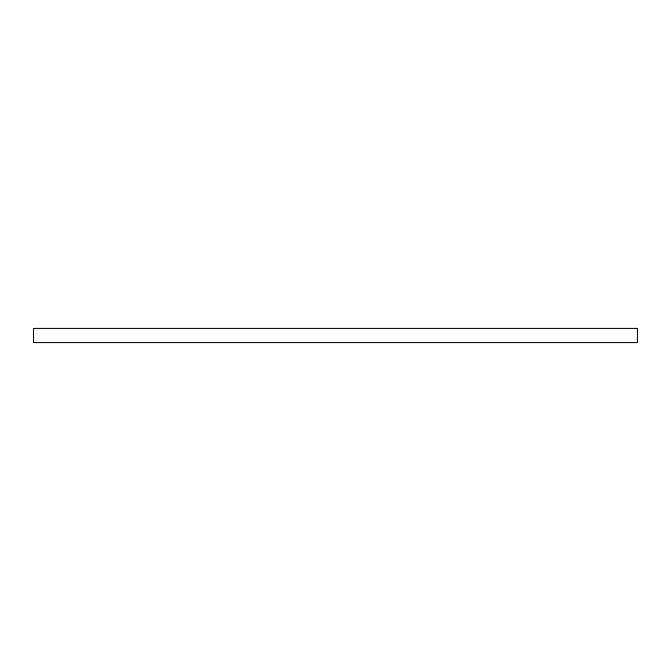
<?xml version="1.0" encoding="UTF-8"?>
<svg xmlns="http://www.w3.org/2000/svg" width="671" height="671" viewBox="0 0 671 671"><rect width="100%" height="100%" fill="white"/><g stroke="black" fill="none" stroke-linecap="round" stroke-linejoin="round"><path stroke-width="1.01" d="M637.45 328.421L33.55 328.421L33.55 342.579L637.45 342.579L637.45 328.421"/></g></svg>
